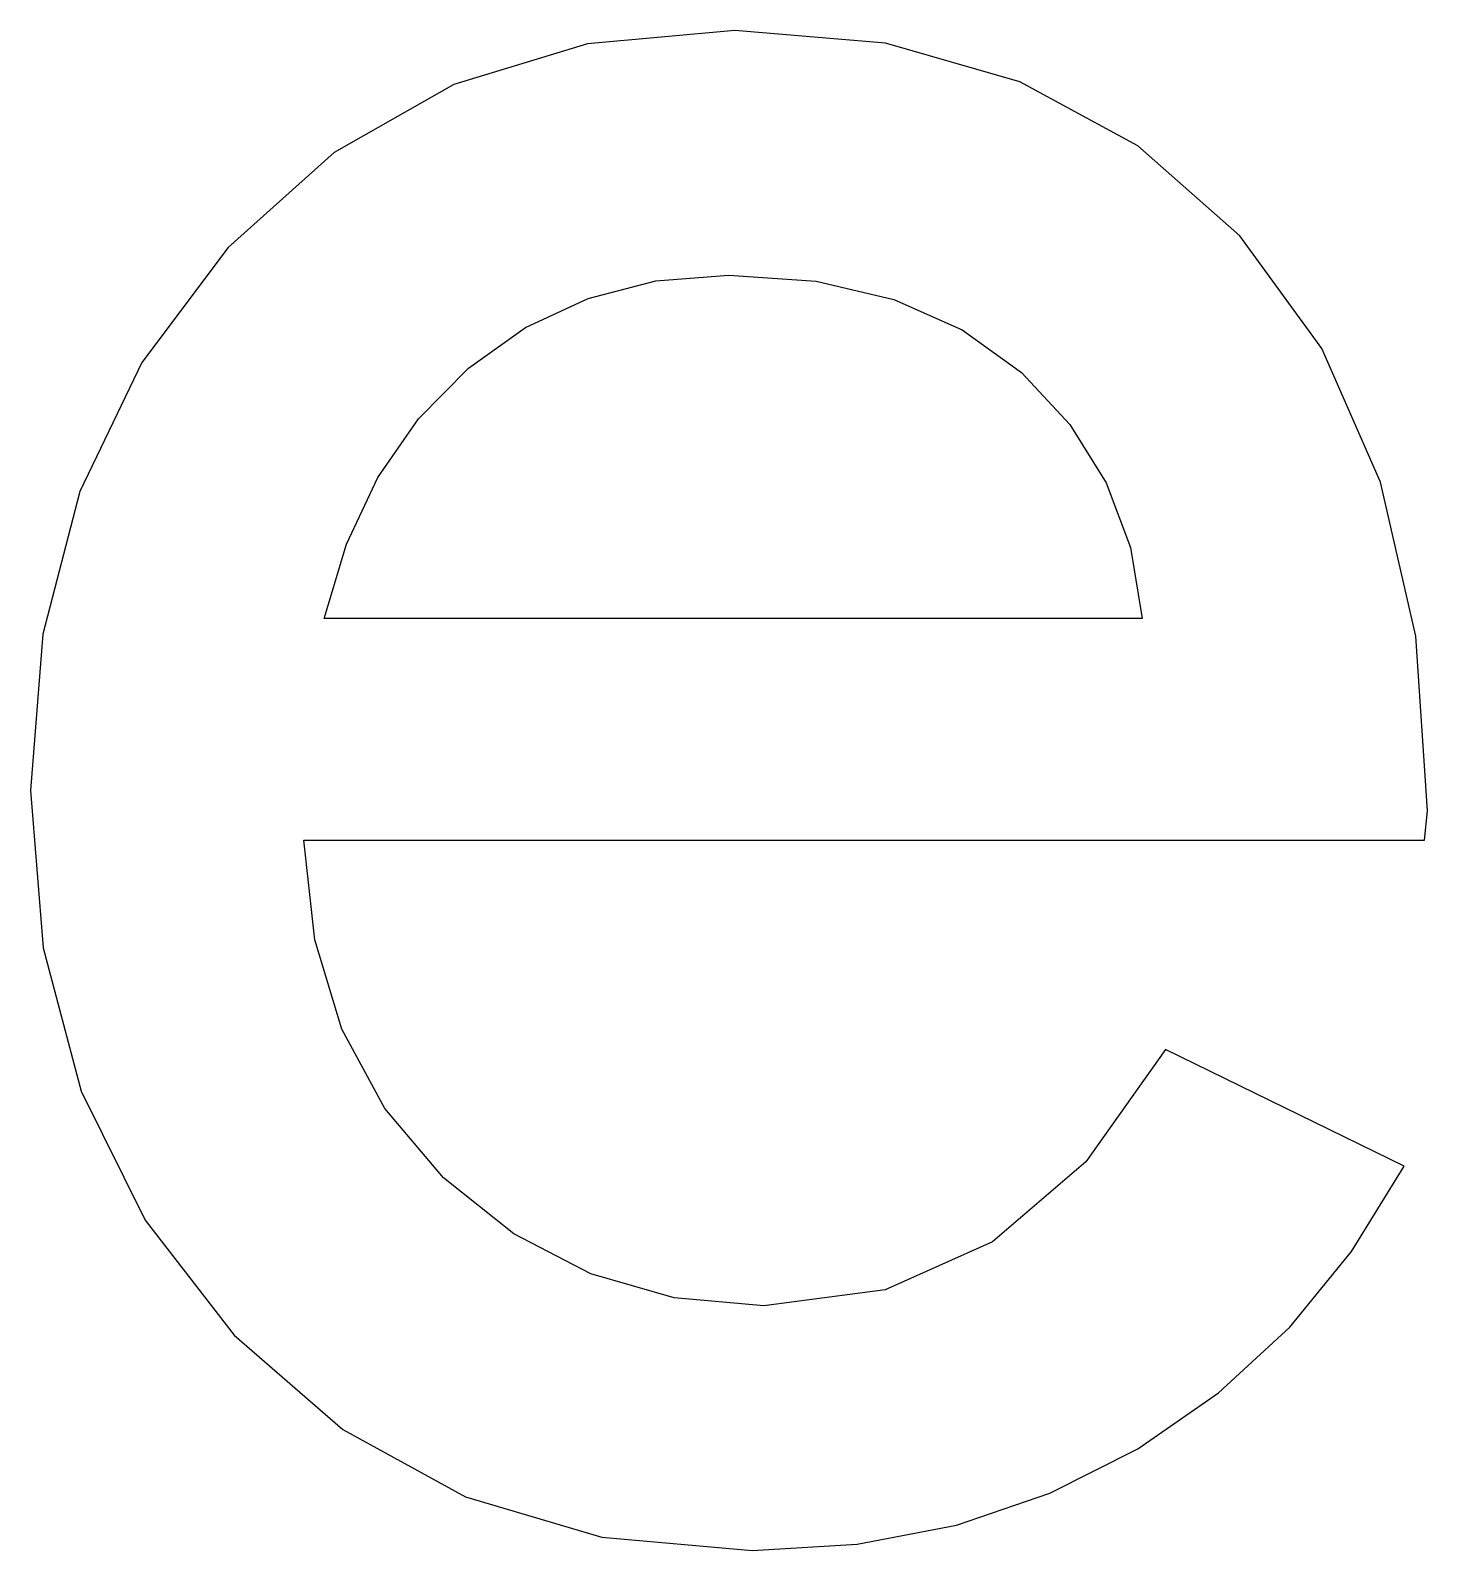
# Model space of a CAD drawing. Header units: metres. Extents: x 0.9 to 16.9, y -0.5 to 16.9.
import ezdxf

# ---------------------------------------------------------------- set-up
doc = ezdxf.new("R2010")
doc.units = ezdxf.units.M

msp = doc.modelspace()

# ---------------------------------------------------------------- linework, layer by layer
for p, q in [((7.31474, 16.7167), (5.78499, 16.251)), ((9.00299, 16.872), (7.31474, 16.7167)), ((10.7273, 16.7251), (9.00299, 16.872)), ((12.2662, 16.2842), (10.7273, 16.7251)), ((5.78499, 16.251), (4.41374, 15.4747)), ((13.6198, 15.5496), (12.2662, 16.2842)), ((14.788, 14.521), (13.6198, 15.5496)), ((4.41374, 15.4747), (3.20099, 14.388)), ((15.729, 13.2282), (14.788, 14.521)), ((3.20099, 14.388), (2.20918, 13.0678)), ((7.323, 13.8042), (8.09924, 14.0043)), ((8.09924, 14.0043), (8.93599, 14.071)), ((8.93599, 14.071), (9.9333, 14.0012)), ((9.9333, 14.0012), (10.8242, 13.7917)), ((6.60724, 13.4708), (7.323, 13.8042)), ((10.8242, 13.7917), (11.6088, 13.4427)), ((5.952, 13.004), (6.60724, 13.4708)), ((11.6088, 13.4427), (12.287, 12.954)), ((2.20918, 13.0678), (1.50075, 11.5912)), ((16.4012, 11.6997), (15.729, 13.2282)), ((5.38005, 12.4247), (5.952, 13.004)), ((12.287, 12.954), (12.8426, 12.3591)), ((4.91425, 11.7537), (5.38005, 12.4247)), ((12.8426, 12.3591), (13.2585, 11.6912)), ((4.55455, 10.9912), (4.91425, 11.7537)), ((13.2585, 11.6912), (13.5346, 10.9506)), ((16.8046, 9.93568), (16.4012, 11.6997)), ((1.50075, 11.5912), (1.07568, 9.9583)), ((4.30099, 10.137), (4.55455, 10.9912)), ((13.5346, 10.9506), (13.671, 10.137)), ((13.671, 10.137), (4.30099, 10.137)), ((1.07568, 9.9583), (0.93399, 8.16899)), ((16.939, 7.93599), (16.8046, 9.93568)), ((0.93399, 8.16899), (1.07986, 6.36624)), ((16.905, 7.60199), (16.939, 7.93599)), ((4.19312, 6.46024), (4.06799, 7.60199)), ((4.06799, 7.60199), (16.905, 7.60199)), ((4.5015, 5.435), (4.19312, 6.46024)), ((1.07986, 6.36624), (1.51749, 4.726)), ((4.99312, 4.52625), (4.5015, 5.435)), ((13.938, 5.202), (13.0252, 3.91792)), ((16.672, 3.868), (13.938, 5.202)), ((1.51749, 4.726), (2.24687, 3.24825)), ((5.668, 3.73399), (4.99312, 4.52625)), ((13.0252, 3.91792), (11.954, 3.00075)), ((16.0688, 2.89069), (16.672, 3.868)), ((6.47249, 3.09218), (5.668, 3.73399)), ((2.24687, 3.24825), (3.26799, 1.933)), ((7.35199, 2.63374), (6.47249, 3.09218)), ((11.954, 3.00075), (10.7242, 2.45042)), ((15.3592, 2.02574), (16.0688, 2.89069)), ((8.30649, 2.35867), (7.35199, 2.63374)), ((10.7242, 2.45042), (9.336, 2.267)), ((9.336, 2.267), (8.30649, 2.35867)), ((3.26799, 1.933), (4.51418, 0.853683)), ((14.5433, 1.27318), (15.3592, 2.02574)), ((13.621, 0.632996), (14.5433, 1.27318)), ((4.51418, 0.853683), (5.91875, 0.082748)), ((12.6132, 0.122437), (13.621, 0.632996)), ((5.91875, 0.082748), (7.48167, -0.379807)), ((11.541, -0.242249), (12.6132, 0.122437)), ((10.4042, -0.46106), (11.541, -0.242249)), ((7.48167, -0.379807), (9.20299, -0.533997)), ((9.20299, -0.533997), (10.4042, -0.46106))]:
    msp.add_line(p, q)

doc.saveas('drawing.dxf')
